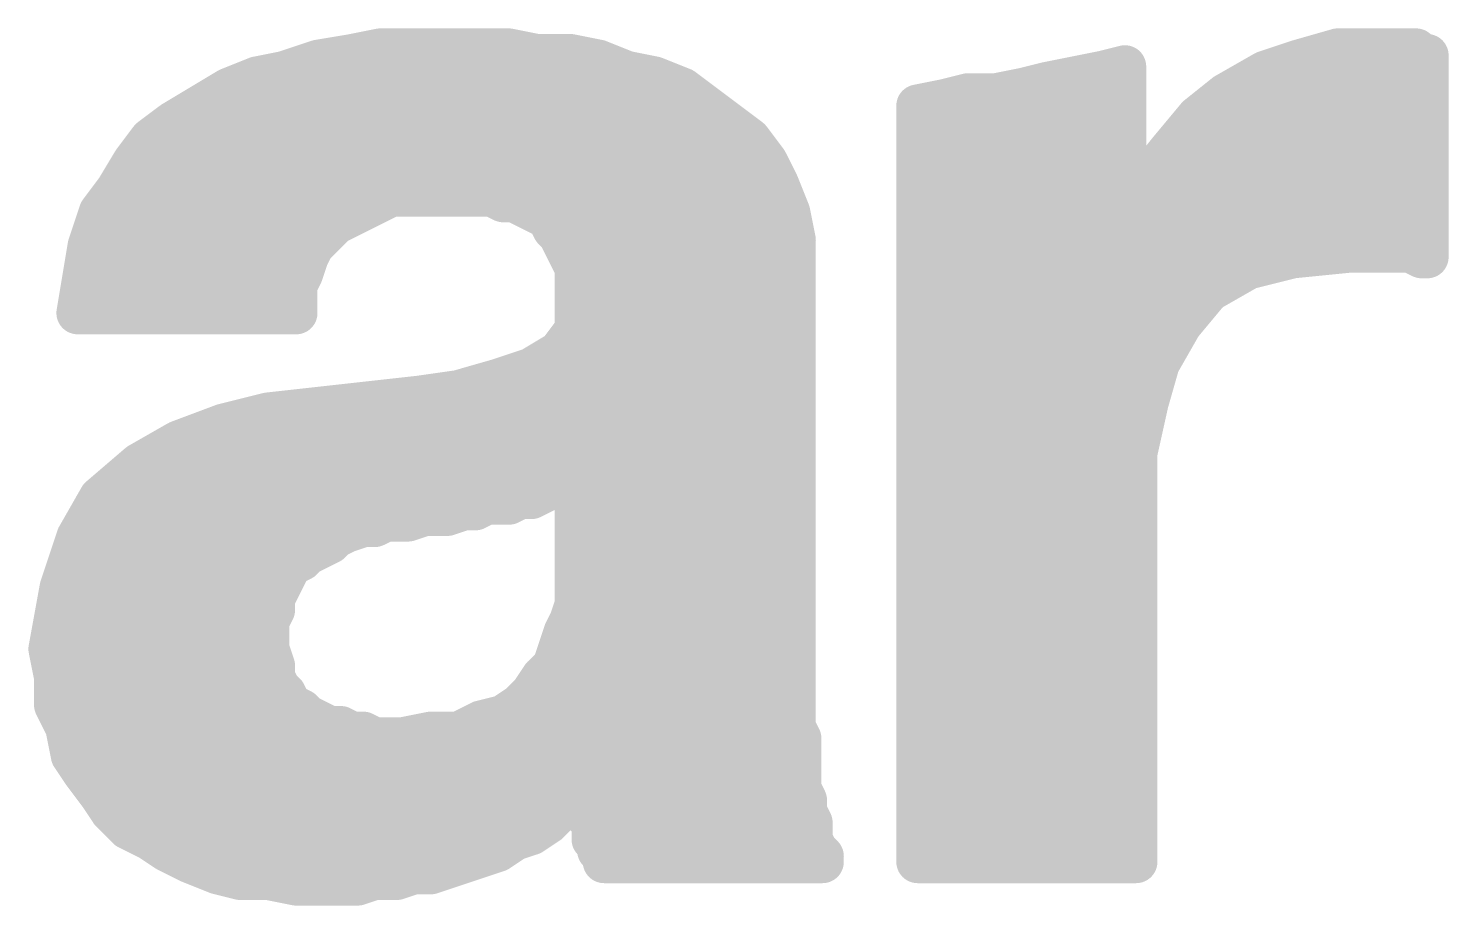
# Model space of a CAD drawing. Extents: x -31.8 to 54.9, y -28.5 to 33.1.
# Drawn here: x 10.143 to 12.679, y 27.786 to 29.352 of the extents above; entities that cross this region are included whole.
import ezdxf

# ---------------------------------------------------------------- set-up
doc = ezdxf.new("R2010")
doc.units = 0
doc.layers.add('21', color=41, linetype='CONTINUOUS')

msp = doc.modelspace()

# ---------------------------------------------------------------- linework, layer by layer
at = {"layer": '21', "const_width": 0.0762}
for points in [[(10.721, 29.304), (10.771, 29.314)], [(10.771, 29.314), (11.001, 29.314)], [(11.001, 29.314), (11.051, 29.304)], [(12.411, 29.294), (12.481, 29.314)], [(12.481, 29.314), (12.621, 29.314)], [(12.621, 29.314), (12.631, 29.304)], [(10.601, 29.274), (10.661, 29.294)], [(10.661, 29.294), (10.721, 29.304)], [(11.051, 29.304), (11.111, 29.304)], [(11.111, 29.304), (11.161, 29.294)], [(11.161, 29.294), (11.211, 29.274)], [(12.061, 29.274), (12.101, 29.284)], [(12.101, 29.284), (12.101, 29.014)], [(12.351, 29.274), (12.411, 29.294)], [(12.631, 29.304), (12.641, 29.304)], [(12.641, 29.304), (12.641, 28.944)], [(10.501, 29.244), (10.551, 29.264)], [(10.543, 29.2608), (11.269, 29.2608)], [(10.551, 29.264), (10.601, 29.274)], [(11.211, 29.274), (11.261, 29.264)], [(11.261, 29.264), (11.311, 29.244)], [(11.961, 29.254), (12.011, 29.264)], [(11.995, 29.2608), (12.101, 29.2608)], [(12.011, 29.264), (12.061, 29.274)], [(12.281, 29.234), (12.351, 29.274)], [(12.3279, 29.2608), (12.641, 29.2608)], [(10.451, 29.214), (10.501, 29.244)], [(11.311, 29.244), (11.351, 29.214)], [(11.781, 29.224), (11.821, 29.234)], [(11.821, 29.234), (11.871, 29.234)], [(11.871, 29.234), (11.921, 29.244)], [(11.921, 29.244), (11.961, 29.254)], [(12.231, 29.194), (12.281, 29.234)], [(10.401, 29.184), (10.451, 29.214)], [(11.351, 29.214), (11.391, 29.184)], [(11.731, 29.214), (11.781, 29.224)], [(11.731, 29.044), (11.731, 29.214)], [(10.361, 29.154), (10.401, 29.184)], [(10.402, 29.1846), (11.3902, 29.1846)], [(11.391, 29.184), (11.431, 29.154)], [(11.731, 29.1846), (12.101, 29.1846)], [(12.181, 29.134), (12.231, 29.194)], [(12.2232, 29.1846), (12.641, 29.1846)], [(10.331, 29.114), (10.361, 29.154)], [(11.431, 29.154), (11.461, 29.114)], [(12.141, 29.084), (12.181, 29.134)], [(10.301, 29.064), (10.331, 29.114)], [(10.3276, 29.1084), (11.4638, 29.1084)], [(11.461, 29.114), (11.481, 29.074)], [(11.731, 29.1084), (12.101, 29.1084)], [(12.1605, 29.1084), (12.641, 29.1084)], [(12.101, 29.014), (12.141, 29.084)], [(10.271, 29.024), (10.301, 29.064)], [(10.791, 29.054), (10.771, 29.044)], [(10.971, 29.054), (10.791, 29.054)], [(10.991, 29.044), (10.971, 29.054)], [(11.481, 29.074), (11.501, 29.024)], [(10.2772, 29.0322), (10.7474, 29.0322)], [(10.751, 29.034), (10.731, 29.024)], [(10.771, 29.044), (10.751, 29.034)], [(11.011, 29.044), (10.991, 29.044)], [(11.031, 29.034), (11.011, 29.044)], [(11.051, 29.024), (11.031, 29.034)], [(11.0346, 29.0322), (11.4977, 29.0322)], [(11.731, 27.864), (11.731, 29.044)], [(11.731, 29.0322), (12.101, 29.0322)], [(12.1114, 29.0322), (12.641, 29.0322)], [(10.251, 28.964), (10.271, 29.024)], [(10.691, 29.004), (10.681, 28.994)], [(10.711, 29.014), (10.691, 29.004)], [(10.731, 29.024), (10.711, 29.014)], [(11.071, 29.014), (11.051, 29.024)], [(11.081, 28.994), (11.071, 29.014)], [(11.501, 29.024), (11.511, 28.974)], [(10.681, 28.994), (10.661, 28.974)], [(11.091, 28.984), (11.081, 28.994)], [(11.101, 28.964), (11.091, 28.984)], [(10.241, 28.904), (10.251, 28.964)], [(10.2497, 28.956), (10.647, 28.956)], [(10.651, 28.964), (10.641, 28.944)], [(10.661, 28.974), (10.651, 28.964)], [(11.111, 28.944), (11.101, 28.964)], [(11.105, 28.956), (11.511, 28.956)], [(11.511, 28.974), (11.511, 28.104)], [(11.731, 28.956), (12.641, 28.956)], [(12.501, 28.954), (12.401, 28.944)], [(12.611, 28.954), (12.501, 28.954)], [(12.631, 28.944), (12.611, 28.954)], [(10.641, 28.944), (10.631, 28.914)], [(11.121, 28.924), (11.111, 28.944)], [(12.401, 28.944), (12.321, 28.924)], [(12.641, 28.944), (12.631, 28.944)], [(10.231, 28.844), (10.241, 28.904)], [(10.631, 28.914), (10.621, 28.894)], [(11.121, 28.814), (11.121, 28.924)], [(12.321, 28.924), (12.251, 28.884)], [(10.237, 28.8798), (10.621, 28.8798)], [(10.621, 28.894), (10.621, 28.844)], [(11.121, 28.8798), (11.511, 28.8798)], [(11.731, 28.8798), (12.2475, 28.8798)], [(12.251, 28.884), (12.201, 28.824)], [(10.621, 28.844), (10.231, 28.844)], [(11.091, 28.774), (11.121, 28.814)], [(11.1132, 28.8036), (11.511, 28.8036)], [(11.731, 28.8036), (12.1893, 28.8036)], [(12.201, 28.824), (12.161, 28.754)], [(11.041, 28.744), (11.091, 28.774)], [(12.161, 28.754), (12.141, 28.684)], [(10.911, 28.704), (10.981, 28.724)], [(10.981, 28.724), (11.041, 28.744)], [(10.9912, 28.7274), (11.511, 28.7274)], [(11.731, 28.7274), (12.1534, 28.7274)], [(10.841, 28.694), (10.911, 28.704)], [(10.911, 28.704), (10.961, 28.504)], [(10.961, 28.504), (10.911, 28.704)], [(10.571, 28.664), (10.661, 28.674)], [(10.661, 28.674), (10.751, 28.684)], [(10.741, 28.464), (10.661, 28.674)], [(10.661, 28.674), (10.741, 28.464)], [(10.751, 28.684), (10.841, 28.694)], [(12.141, 28.684), (12.121, 28.594)], [(10.491, 28.644), (10.571, 28.664)], [(10.5198, 28.6512), (10.6697, 28.6512)], [(10.6697, 28.6512), (10.9242, 28.6512)], [(10.9242, 28.6512), (11.511, 28.6512)], [(11.731, 28.6512), (12.1337, 28.6512)], [(10.411, 28.614), (10.491, 28.644)], [(10.341, 28.574), (10.411, 28.614)], [(10.271, 28.514), (10.341, 28.574)], [(10.3428, 28.575), (10.6987, 28.575)], [(10.6987, 28.575), (10.9433, 28.575)], [(10.9433, 28.575), (11.511, 28.575)], [(11.731, 28.575), (12.121, 28.575)], [(12.121, 28.594), (12.121, 27.864)], [(11.121, 28.554), (11.111, 28.544)], [(11.121, 28.324), (11.121, 28.554)], [(11.061, 28.524), (11.041, 28.514)], [(11.081, 28.534), (11.061, 28.524)], [(11.101, 28.534), (11.081, 28.534)], [(11.111, 28.544), (11.101, 28.534)], [(10.231, 28.444), (10.271, 28.514)], [(10.2623, 28.4988), (10.7277, 28.4988)], [(10.7277, 28.4988), (10.9506, 28.4988)], [(10.961, 28.504), (10.941, 28.494)], [(11.001, 28.504), (10.961, 28.504)], [(11.021, 28.514), (11.001, 28.504)], [(11.041, 28.514), (11.021, 28.514)], [(11.121, 28.4988), (11.511, 28.4988)], [(11.731, 28.4988), (12.121, 28.4988)], [(10.781, 28.474), (10.761, 28.464)], [(10.821, 28.474), (10.781, 28.474)], [(10.851, 28.484), (10.821, 28.474)], [(10.891, 28.484), (10.851, 28.484)], [(10.921, 28.494), (10.891, 28.484)], [(10.941, 28.494), (10.921, 28.494)], [(10.711, 28.454), (10.691, 28.444)], [(10.741, 28.464), (10.711, 28.454)], [(10.761, 28.464), (10.741, 28.464)], [(10.201, 28.354), (10.231, 28.444)], [(10.2239, 28.4226), (10.6582, 28.4226)], [(10.661, 28.424), (10.641, 28.414)], [(10.681, 28.434), (10.661, 28.424)], [(10.691, 28.444), (10.681, 28.434)], [(11.121, 28.4226), (11.511, 28.4226)], [(11.731, 28.4226), (12.121, 28.4226)], [(10.611, 28.394), (10.601, 28.374)], [(10.631, 28.404), (10.611, 28.394)], [(10.641, 28.414), (10.631, 28.404)], [(10.601, 28.374), (10.591, 28.354)], [(10.181, 28.244), (10.201, 28.354)], [(10.1996, 28.3464), (10.5872, 28.3464)], [(10.591, 28.354), (10.581, 28.334)], [(11.121, 28.3464), (11.511, 28.3464)], [(11.731, 28.3464), (12.121, 28.3464)], [(10.581, 28.334), (10.581, 28.314)], [(11.111, 28.294), (11.121, 28.324)], [(10.581, 28.314), (10.571, 28.294)], [(10.571, 28.294), (10.571, 28.244)], [(11.101, 28.274), (11.111, 28.294)], [(10.1858, 28.2702), (10.571, 28.2702)], [(11.091, 28.244), (11.101, 28.274)], [(11.0997, 28.2702), (11.511, 28.2702)], [(11.731, 28.2702), (12.121, 28.2702)], [(10.191, 28.194), (10.181, 28.244)], [(10.571, 28.244), (10.581, 28.214)], [(11.081, 28.214), (11.091, 28.244)], [(10.191, 28.144), (10.191, 28.194)], [(10.191, 28.194), (10.581, 28.194)], [(10.581, 28.214), (10.581, 28.194)], [(10.581, 28.194), (10.591, 28.174)], [(11.041, 28.164), (11.061, 28.194)], [(11.061, 28.194), (11.081, 28.214)], [(11.061, 28.194), (11.511, 28.194)], [(11.731, 28.194), (12.121, 28.194)], [(10.591, 28.174), (10.601, 28.164)], [(10.211, 28.104), (10.191, 28.144)], [(10.601, 28.164), (10.611, 28.144)], [(10.611, 28.144), (10.631, 28.134)], [(10.991, 28.124), (11.021, 28.144)], [(11.021, 28.144), (11.041, 28.164)], [(10.2041, 28.1178), (10.6534, 28.1178)], [(10.631, 28.134), (10.641, 28.124)], [(10.641, 28.124), (10.661, 28.114)], [(10.951, 28.114), (10.991, 28.124)], [(10.9662, 28.1178), (11.511, 28.1178)], [(11.731, 28.1178), (12.121, 28.1178)], [(10.221, 28.054), (10.211, 28.104)], [(10.661, 28.114), (10.681, 28.104)], [(10.681, 28.104), (10.701, 28.104)], [(10.701, 28.104), (10.721, 28.094)], [(10.721, 28.094), (10.741, 28.094)], [(10.741, 28.094), (10.761, 28.084)], [(10.811, 28.084), (10.861, 28.094)], [(10.861, 28.094), (10.911, 28.094)], [(10.911, 28.094), (10.951, 28.114)], [(11.511, 28.104), (11.521, 28.084)], [(10.761, 28.084), (10.811, 28.084)], [(11.521, 28.084), (11.521, 27.994)], [(10.241, 28.024), (10.221, 28.054)], [(10.2293, 28.0416), (11.521, 28.0416)], [(11.731, 28.0416), (12.121, 28.0416)], [(10.271, 27.984), (10.241, 28.024)], [(11.141, 28.004), (11.121, 27.974)], [(11.141, 27.944), (11.141, 28.004)], [(11.521, 27.994), (11.531, 27.974)], [(10.291, 27.954), (10.271, 27.984)], [(10.2834, 27.9654), (11.1081, 27.9654)], [(11.121, 27.974), (11.091, 27.954)], [(11.141, 27.9654), (11.531, 27.9654)], [(11.531, 27.974), (11.531, 27.954)], [(11.731, 27.9654), (12.121, 27.9654)], [(10.321, 27.924), (10.291, 27.954)], [(11.091, 27.954), (11.071, 27.934)], [(11.151, 27.934), (11.141, 27.944)], [(11.531, 27.954), (11.541, 27.934)], [(10.361, 27.904), (10.321, 27.924)], [(11.041, 27.914), (11.011, 27.904)], [(11.071, 27.934), (11.041, 27.914)], [(11.151, 27.904), (11.151, 27.934)], [(11.541, 27.934), (11.541, 27.904)], [(10.391, 27.884), (10.361, 27.904)], [(10.3832, 27.8892), (10.9888, 27.8892)], [(11.011, 27.904), (10.981, 27.884)], [(11.161, 27.894), (11.151, 27.904)], [(11.161, 27.884), (11.161, 27.894)], [(11.161, 27.8892), (11.5484, 27.8892)], [(11.541, 27.904), (11.551, 27.884)], [(11.731, 27.8892), (12.121, 27.8892)], [(10.431, 27.864), (10.391, 27.884)], [(10.481, 27.844), (10.431, 27.864)], [(10.921, 27.864), (10.891, 27.854)], [(10.951, 27.874), (10.921, 27.864)], [(10.981, 27.884), (10.951, 27.874)], [(11.171, 27.874), (11.161, 27.884)], [(11.171, 27.864), (11.171, 27.874)], [(11.561, 27.864), (11.171, 27.864)], [(11.551, 27.884), (11.561, 27.874)], [(11.561, 27.874), (11.561, 27.864)], [(12.121, 27.864), (11.731, 27.864)], [(10.521, 27.834), (10.481, 27.844)], [(10.831, 27.844), (10.801, 27.834)], [(10.861, 27.844), (10.831, 27.844)], [(10.891, 27.854), (10.861, 27.844)], [(10.571, 27.834), (10.521, 27.834)], [(10.621, 27.824), (10.571, 27.834)], [(10.731, 27.824), (10.621, 27.824)], [(10.761, 27.834), (10.731, 27.824)], [(10.801, 27.834), (10.761, 27.834)]]:
    msp.add_lwpolyline(points, dxfattribs=at)
at = {"layer": '21', "const_width": 0.0381}
for points in [[(10.771, 29.3331, 1), (10.771, 29.295)], [(10.7747, 29.2953, 1), (10.7673, 29.3327)], [(11.0047, 29.3327, 1), (10.9973, 29.2953)], [(11.001, 29.295, 1), (11.001, 29.3331)], [(12.481, 29.3331, 1), (12.481, 29.295)], [(12.4862, 29.2957, 1), (12.4758, 29.3323)], [(12.6345, 29.3275, 1), (12.6075, 29.3005)], [(12.621, 29.295, 1), (12.621, 29.3331)], [(10.6579, 29.3128, 1), (10.6641, 29.2752)], [(10.667, 29.2759, 1), (10.655, 29.3121)], [(10.7173, 29.3227, 1), (10.7247, 29.2853)], [(10.7241, 29.2852, 1), (10.7179, 29.3228)], [(11.051, 29.3231, 1), (11.051, 29.285)], [(11.0473, 29.2853, 1), (11.0547, 29.3227)], [(11.1147, 29.3227, 1), (11.1073, 29.2853)], [(11.111, 29.285, 1), (11.111, 29.3231)], [(11.1681, 29.3117, 1), (11.1539, 29.2763)], [(11.1573, 29.2753, 1), (11.1647, 29.3127)], [(12.1201, 29.284, 1), (12.082, 29.284)], [(12.1056, 29.2655, 1), (12.0964, 29.3025)], [(12.4058, 29.3123, 1), (12.4162, 29.2757)], [(12.417, 29.2759, 1), (12.405, 29.3121)], [(12.631, 29.3231, 1), (12.631, 29.285)], [(12.6175, 29.2905, 1), (12.6445, 29.3175)], [(12.6601, 29.304, 1), (12.622, 29.304)], [(12.641, 29.285, 1), (12.641, 29.3231)], [(10.543, 29.2798, 1), (10.543, 29.2417)], [(10.5473, 29.2827, 1), (10.5547, 29.2453)], [(10.5581, 29.2463, 1), (10.5439, 29.2817)], [(10.595, 29.2921, 1), (10.607, 29.2559)], [(10.6047, 29.2553, 1), (10.5973, 29.2927)], [(11.2147, 29.2927, 1), (11.2073, 29.2553)], [(11.2039, 29.2563, 1), (11.2181, 29.2917)], [(11.2681, 29.2817, 1), (11.2539, 29.2463)], [(11.2573, 29.2453, 1), (11.2647, 29.2827)], [(11.269, 29.2417, 1), (11.269, 29.2798)], [(11.995, 29.2798, 1), (11.995, 29.2417)], [(12.0073, 29.2827, 1), (12.0147, 29.2453)], [(12.0147, 29.2453, 1), (12.0073, 29.2827)], [(12.0564, 29.2925, 1), (12.0656, 29.2555)], [(12.0647, 29.2553, 1), (12.0573, 29.2927)], [(12.101, 29.2417, 1), (12.101, 29.2798)], [(12.3279, 29.2798, 1), (12.3279, 29.2417)], [(12.345, 29.2921, 1), (12.357, 29.2559)], [(12.3605, 29.2575, 1), (12.3415, 29.2905)], [(12.641, 29.2417, 1), (12.641, 29.2798)], [(10.4939, 29.2617, 1), (10.5081, 29.2263)], [(10.5108, 29.2277, 1), (10.4912, 29.2603)], [(11.3224, 29.2592, 1), (11.2996, 29.2288)], [(11.3039, 29.2263, 1), (11.3181, 29.2617)], [(11.821, 29.2531, 1), (11.821, 29.215)], [(11.8256, 29.2155, 1), (11.8164, 29.2525)], [(11.8673, 29.2527, 1), (11.8747, 29.2153)], [(11.871, 29.215, 1), (11.871, 29.2531)], [(11.9164, 29.2625, 1), (11.9256, 29.2255)], [(11.9247, 29.2253, 1), (11.9173, 29.2627)], [(11.9573, 29.2727, 1), (11.9647, 29.2353)], [(11.9656, 29.2355, 1), (11.9564, 29.2725)], [(12.2715, 29.2505, 1), (12.2905, 29.2175)], [(12.2929, 29.2191, 1), (12.2691, 29.2489)], [(10.4412, 29.2303, 1), (10.4608, 29.1977)], [(10.4608, 29.1977, 1), (10.4412, 29.2303)], [(11.3624, 29.2292, 1), (11.3396, 29.1988)], [(11.3396, 29.1988, 1), (11.3624, 29.2292)], [(11.75, 29.214, 1), (11.7119, 29.214)], [(11.7273, 29.2327, 1), (11.7347, 29.1953)], [(11.7764, 29.2425, 1), (11.7856, 29.2055)], [(11.7847, 29.2053, 1), (11.7773, 29.2427)], [(10.3912, 29.2003, 1), (10.4108, 29.1677)], [(10.402, 29.2036, 1), (10.402, 29.1655)], [(10.4124, 29.1688, 1), (10.3896, 29.1992)], [(11.4024, 29.1992, 1), (11.3796, 29.1688)], [(11.3796, 29.1688, 1), (11.4024, 29.1992)], [(11.3902, 29.1655, 1), (11.3902, 29.2036)], [(11.731, 29.2036, 1), (11.731, 29.1655)], [(12.101, 29.1655, 1), (12.101, 29.2036)], [(12.2232, 29.2036, 1), (12.2232, 29.1655)], [(12.2191, 29.2089, 1), (12.2429, 29.1791)], [(12.2456, 29.1818, 1), (12.2164, 29.2062)], [(12.641, 29.1655, 1), (12.641, 29.2036)], [(10.3496, 29.1692, 1), (10.3724, 29.1388)], [(10.3762, 29.1426, 1), (10.3458, 29.1654)], [(11.4462, 29.1654, 1), (11.4158, 29.1426)], [(11.4196, 29.1388, 1), (11.4424, 29.1692)], [(12.1959, 29.1221, 1), (12.1661, 29.1459)], [(10.3276, 29.1275, 1), (10.3276, 29.0894)], [(10.3158, 29.1254, 1), (10.3462, 29.1026)], [(10.3473, 29.1042, 1), (10.3147, 29.1238)], [(11.478, 29.1225, 1), (11.444, 29.1055)], [(11.4458, 29.1026, 1), (11.4762, 29.1254)], [(11.4638, 29.0894, 1), (11.4638, 29.1275)], [(11.731, 29.1275, 1), (11.731, 29.0894)], [(12.101, 29.0894, 1), (12.101, 29.1275)], [(12.1605, 29.1275, 1), (12.1605, 29.0894)], [(12.1664, 29.1462, 1), (12.1956, 29.1218)], [(12.641, 29.0894, 1), (12.641, 29.1275)], [(12.1575, 29.0745, 1), (12.1245, 29.0935)], [(10.2847, 29.0738, 1), (10.3173, 29.0542)], [(10.3162, 29.0526, 1), (10.2858, 29.0754)], [(10.791, 29.0731, 1), (10.791, 29.035)], [(10.7995, 29.037, 1), (10.7825, 29.071)], [(10.9795, 29.071, 1), (10.9625, 29.037)], [(10.971, 29.035, 1), (10.971, 29.0731)], [(11.4987, 29.0811, 1), (11.4633, 29.0669)], [(11.464, 29.0655, 1), (11.498, 29.0825)], [(12.1261, 29.0959, 1), (12.1559, 29.0721)], [(10.2772, 29.0513, 1), (10.2772, 29.0132)], [(10.7425, 29.051, 1), (10.7595, 29.017)], [(10.7595, 29.017, 1), (10.7425, 29.051)], [(10.7474, 29.0132, 1), (10.7474, 29.0513)], [(10.7625, 29.061, 1), (10.7795, 29.027)], [(10.7795, 29.027, 1), (10.7625, 29.061)], [(10.991, 29.0631, 1), (10.991, 29.025)], [(10.9825, 29.027, 1), (10.9995, 29.061)], [(11.0195, 29.061, 1), (11.0025, 29.027)], [(11.011, 29.025, 1), (11.011, 29.0631)], [(11.0395, 29.051, 1), (11.0225, 29.017)], [(11.0346, 29.0513, 1), (11.0346, 29.0132)], [(11.0225, 29.017, 1), (11.0395, 29.051)], [(11.4977, 29.0132, 1), (11.4977, 29.0513)], [(11.75, 29.044, 1), (11.7119, 29.044)], [(11.731, 29.0513, 1), (11.731, 29.0132)], [(12.1114, 29.0513, 1), (12.1114, 29.0132)], [(12.101, 29.0132, 1), (12.101, 29.0513)], [(12.641, 29.0132, 1), (12.641, 29.0513)], [(10.2558, 29.0354, 1), (10.2862, 29.0126)], [(10.2891, 29.018, 1), (10.2529, 29.03)], [(10.7045, 28.9905, 1), (10.6775, 29.0175)], [(10.7025, 29.031, 1), (10.7195, 28.997)], [(10.7195, 28.997, 1), (10.7025, 29.031)], [(10.7225, 29.041, 1), (10.7395, 29.007)], [(10.7395, 29.007, 1), (10.7225, 29.041)], [(11.0595, 29.041, 1), (11.0425, 29.007)], [(11.0425, 29.007, 1), (11.0595, 29.041)], [(11.088, 29.0225, 1), (11.054, 29.0055)], [(11.0625, 28.997, 1), (11.0795, 29.031)], [(11.5197, 29.0277, 1), (11.4823, 29.0203)], [(11.4833, 29.0169, 1), (11.5187, 29.0311)], [(11.7119, 29.044, 1), (11.75, 29.044)], [(12.0845, 29.0235, 1), (12.1175, 29.0045)], [(10.6675, 29.0075, 1), (10.6945, 28.9805)], [(10.6945, 28.9805, 1), (10.6675, 29.0075)], [(10.6825, 29.021, 1), (10.6995, 28.987)], [(11.0945, 29.0075, 1), (11.0675, 28.9805)], [(11.064, 28.9855, 1), (11.098, 29.0025)], [(11.108, 28.9925, 1), (11.074, 28.9755)], [(11.0775, 28.9705, 1), (11.1045, 28.9975)], [(12.082, 29.014, 1), (12.1201, 29.014)], [(10.2497, 28.9751, 1), (10.2497, 28.937)], [(10.2698, 28.9609, 1), (10.2322, 28.9671)], [(10.6375, 28.9775, 1), (10.6645, 28.9505)], [(10.668, 28.9555, 1), (10.634, 28.9725)], [(10.6475, 28.9875, 1), (10.6745, 28.9605)], [(10.647, 28.937, 1), (10.647, 28.9751)], [(10.6745, 28.9605, 1), (10.6475, 28.9875)], [(11.118, 28.9725, 1), (11.084, 28.9555)], [(11.084, 28.9555, 1), (11.118, 28.9725)], [(11.105, 28.9751, 1), (11.105, 28.937)], [(11.5301, 28.974, 1), (11.492, 28.974)], [(11.4923, 28.9703, 1), (11.5297, 28.9777)], [(11.511, 28.937, 1), (11.511, 28.9751)], [(11.731, 28.9751, 1), (11.731, 28.937)], [(12.501, 28.9731, 1), (12.501, 28.935)], [(12.5029, 28.935, 1), (12.4991, 28.973)], [(12.6195, 28.971, 1), (12.6025, 28.937)], [(12.611, 28.935, 1), (12.611, 28.9731)], [(12.641, 28.937, 1), (12.641, 28.9751)], [(10.2329, 28.97, 1), (10.2691, 28.958)], [(10.624, 28.9525, 1), (10.658, 28.9355)], [(10.6591, 28.938, 1), (10.6229, 28.95)], [(11.128, 28.9525, 1), (11.094, 28.9355)], [(11.094, 28.9355, 1), (11.128, 28.9525)], [(12.3991, 28.963, 1), (12.4029, 28.925)], [(12.4056, 28.9255, 1), (12.3964, 28.9625)], [(12.631, 28.9631, 1), (12.631, 28.925)], [(12.6225, 28.927, 1), (12.6395, 28.961)], [(12.641, 28.925, 1), (12.641, 28.9631)], [(10.2598, 28.9009, 1), (10.2222, 28.9071)], [(10.6129, 28.92, 1), (10.6491, 28.908)], [(10.648, 28.9055, 1), (10.614, 28.9225)], [(11.1401, 28.924, 1), (11.102, 28.924)], [(11.104, 28.9155, 1), (11.138, 28.9325)], [(12.3164, 28.9425, 1), (12.3256, 28.9055)], [(12.3305, 28.9075, 1), (12.3115, 28.9405)], [(12.622, 28.944, 1), (12.6601, 28.944)], [(10.237, 28.8989, 1), (10.237, 28.8608)], [(10.2222, 28.9071, 1), (10.2598, 28.9009)], [(10.604, 28.9025, 1), (10.638, 28.8855)], [(10.6401, 28.894, 1), (10.602, 28.894)], [(10.621, 28.8608, 1), (10.621, 28.8989)], [(11.121, 28.8989, 1), (11.121, 28.8608)], [(11.511, 28.8608, 1), (11.511, 28.8989)], [(11.731, 28.8989, 1), (11.731, 28.8608)], [(12.2415, 28.9005, 1), (12.2605, 28.8675)], [(12.2656, 28.8718, 1), (12.2364, 28.8962)], [(12.2475, 28.8608, 1), (12.2475, 28.8989)], [(10.231, 28.8631, 1), (10.231, 28.825)], [(10.2122, 28.8471, 1), (10.2498, 28.8409)], [(10.602, 28.844, 1), (10.6401, 28.844)], [(10.621, 28.825, 1), (10.621, 28.8631)], [(11.1132, 28.8227, 1), (11.1132, 28.7846)], [(11.1362, 28.8026, 1), (11.1058, 28.8254)], [(11.511, 28.7846, 1), (11.511, 28.8227)], [(11.731, 28.8227, 1), (11.731, 28.7846)], [(12.1864, 28.8362, 1), (12.2156, 28.8118)], [(12.2175, 28.8145, 1), (12.1845, 28.8335)], [(12.1893, 28.7846, 1), (12.1893, 28.8227)], [(11.1008, 28.7577, 1), (11.0812, 28.7903)], [(11.102, 28.814, 1), (11.1401, 28.814)], [(11.0758, 28.7854, 1), (11.1062, 28.7626)], [(12.1793, 28.7488, 1), (12.1427, 28.7592)], [(10.9912, 28.7465, 1), (10.9912, 28.7084)], [(10.9862, 28.7057, 1), (10.9758, 28.7423)], [(11.0312, 28.7603, 1), (11.0508, 28.7277)], [(11.047, 28.7259, 1), (11.035, 28.7621)], [(11.511, 28.7084, 1), (11.511, 28.7465)], [(11.731, 28.7465, 1), (11.731, 28.7084)], [(12.1445, 28.7635, 1), (12.1775, 28.7445)], [(12.1534, 28.7084, 1), (12.1534, 28.7465)], [(10.9295, 28.7086, 1), (10.8925, 28.6994)], [(10.9295, 28.7086, 1), (10.8925, 28.6994)], [(10.9058, 28.7223, 1), (10.9162, 28.6857)], [(10.9137, 28.6851, 1), (10.9083, 28.7229)], [(10.975, 28.7421, 1), (10.987, 28.7059)], [(10.6788, 28.6808, 1), (10.6432, 28.6672)], [(10.6788, 28.6808, 1), (10.6432, 28.6672)], [(10.6589, 28.6929, 1), (10.6631, 28.6551)], [(10.6631, 28.6551, 1), (10.6589, 28.6929)], [(10.7489, 28.7029, 1), (10.7531, 28.6651)], [(10.7531, 28.6651, 1), (10.7489, 28.7029)], [(10.8383, 28.7129, 1), (10.8437, 28.6751)], [(10.8431, 28.6751, 1), (10.8389, 28.7129)], [(12.1596, 28.6799, 1), (12.1224, 28.6881)], [(10.5198, 28.6703, 1), (10.5198, 28.6322)], [(10.5689, 28.6829, 1), (10.5731, 28.6451)], [(10.5756, 28.6455, 1), (10.5664, 28.6825)], [(10.6697, 28.6703, 1), (10.6697, 28.6322)], [(10.6697, 28.6322, 1), (10.6697, 28.6703)], [(10.9242, 28.6703, 1), (10.9242, 28.6322)], [(10.9242, 28.6322, 1), (10.9242, 28.6703)], [(11.511, 28.6322, 1), (11.511, 28.6703)], [(11.731, 28.6703, 1), (11.731, 28.6322)], [(12.1227, 28.6892, 1), (12.1593, 28.6788)], [(12.1337, 28.6322, 1), (12.1337, 28.6703)], [(10.4864, 28.6625, 1), (10.4956, 28.6255)], [(10.4977, 28.6262, 1), (10.4843, 28.6618)], [(10.4043, 28.6318, 1), (10.4177, 28.5962)], [(10.4205, 28.5975, 1), (10.4015, 28.6305)], [(10.3315, 28.5905, 1), (10.3505, 28.5575)], [(10.3428, 28.5941, 1), (10.3428, 28.556)], [(10.3534, 28.5595, 1), (10.3286, 28.5885)], [(10.6987, 28.5941, 1), (10.6987, 28.556)], [(10.6987, 28.556, 1), (10.6987, 28.5941)], [(10.9433, 28.5941, 1), (10.9433, 28.556)], [(10.9433, 28.556, 1), (10.9433, 28.5941)], [(11.511, 28.556, 1), (11.511, 28.5941)], [(11.731, 28.5941, 1), (11.731, 28.556)], [(12.1024, 28.5981, 1), (12.1396, 28.5899)], [(12.1401, 28.594, 1), (12.102, 28.594)], [(12.121, 28.556, 1), (12.121, 28.5941)], [(11.1401, 28.554, 1), (11.102, 28.554)], [(11.1345, 28.5405, 1), (11.1075, 28.5675)], [(11.0525, 28.541, 1), (11.0695, 28.507)], [(11.0695, 28.507, 1), (11.0525, 28.541)], [(11.081, 28.5531, 1), (11.081, 28.515)], [(11.0895, 28.517, 1), (11.0725, 28.551)], [(11.0875, 28.5475, 1), (11.1145, 28.5205)], [(11.0975, 28.5575, 1), (11.1245, 28.5305)], [(11.1245, 28.5305, 1), (11.0975, 28.5575)], [(11.101, 28.515, 1), (11.101, 28.5531)], [(10.2623, 28.5179, 1), (10.2623, 28.4798)], [(10.2586, 28.5285, 1), (10.2834, 28.4995)], [(10.2875, 28.5045, 1), (10.2545, 28.5235)], [(10.7277, 28.5179, 1), (10.7277, 28.4798)], [(10.7277, 28.4798, 1), (10.7277, 28.5179)], [(10.961, 28.5231, 1), (10.961, 28.485)], [(10.9506, 28.4798, 1), (10.9506, 28.5179)], [(10.9695, 28.487, 1), (10.9525, 28.521)], [(10.9925, 28.521, 1), (11.0095, 28.487)], [(11.001, 28.485, 1), (11.001, 28.5231)], [(11.021, 28.5331, 1), (11.021, 28.495)], [(11.0295, 28.497, 1), (11.0125, 28.531)], [(11.0325, 28.531, 1), (11.0495, 28.497)], [(11.041, 28.495, 1), (11.041, 28.5331)], [(11.121, 28.5179, 1), (11.121, 28.4798)], [(11.511, 28.4798, 1), (11.511, 28.5179)], [(11.731, 28.5179, 1), (11.731, 28.4798)], [(12.121, 28.4798, 1), (12.121, 28.5179)], [(10.781, 28.4931, 1), (10.781, 28.455)], [(10.7895, 28.457, 1), (10.7725, 28.491)], [(10.815, 28.4921, 1), (10.827, 28.4559)], [(10.821, 28.455, 1), (10.821, 28.4931)], [(10.851, 28.5031, 1), (10.851, 28.465)], [(10.857, 28.4659, 1), (10.845, 28.5021)], [(10.885, 28.5021, 1), (10.897, 28.4659)], [(10.891, 28.465, 1), (10.891, 28.5031)], [(10.921, 28.513, 1), (10.921, 28.4749)], [(10.927, 28.4759, 1), (10.915, 28.5121)], [(10.9325, 28.511, 1), (10.9495, 28.477)], [(10.941, 28.4749, 1), (10.941, 28.513)], [(10.9425, 28.4994, 1), (10.9795, 28.5086)], [(10.9425, 28.4994, 1), (10.9795, 28.5086)], [(10.705, 28.4721, 1), (10.717, 28.4359)], [(10.7195, 28.437, 1), (10.7025, 28.471)], [(10.741, 28.4831, 1), (10.741, 28.445)], [(10.7232, 28.4572, 1), (10.7588, 28.4708)], [(10.7232, 28.4572, 1), (10.7588, 28.4708)], [(10.747, 28.4459, 1), (10.735, 28.4821)], [(10.7525, 28.481, 1), (10.7695, 28.447)], [(10.761, 28.445, 1), (10.761, 28.4831)], [(10.2239, 28.4417, 1), (10.2239, 28.4036)], [(10.2145, 28.4535, 1), (10.2475, 28.4345)], [(10.2491, 28.438, 1), (10.2129, 28.45)], [(10.6525, 28.441, 1), (10.6695, 28.407)], [(10.6695, 28.407, 1), (10.6525, 28.441)], [(10.6582, 28.4036, 1), (10.6582, 28.4417)], [(10.6675, 28.4475, 1), (10.6945, 28.4205)], [(10.6825, 28.461, 1), (10.6995, 28.427)], [(10.6895, 28.417, 1), (10.6725, 28.451)], [(10.7045, 28.4305, 1), (10.6775, 28.4575)], [(11.121, 28.4417, 1), (11.121, 28.4036)], [(11.511, 28.4036, 1), (11.511, 28.4417)], [(11.731, 28.4417, 1), (11.731, 28.4036)], [(12.121, 28.4036, 1), (12.121, 28.4417)], [(10.628, 28.3855, 1), (10.594, 28.4025)], [(10.6175, 28.4175, 1), (10.6445, 28.3905)], [(10.6325, 28.431, 1), (10.6495, 28.397)], [(10.6395, 28.387, 1), (10.6225, 28.421)], [(10.6545, 28.4005, 1), (10.6275, 28.4275)], [(10.618, 28.3655, 1), (10.584, 28.3825)], [(10.6025, 28.411, 1), (10.6195, 28.377)], [(10.1996, 28.3655, 1), (10.1996, 28.3274)], [(10.2197, 28.3506, 1), (10.1823, 28.3574)], [(10.574, 28.3625, 1), (10.608, 28.3455)], [(10.608, 28.3455, 1), (10.574, 28.3625)], [(10.584, 28.3825, 1), (10.618, 28.3655)], [(10.5872, 28.3274, 1), (10.5872, 28.3655)], [(11.121, 28.3655, 1), (11.121, 28.3274)], [(11.511, 28.3274, 1), (11.511, 28.3655)], [(11.731, 28.3655, 1), (11.731, 28.3274)], [(12.121, 28.3274, 1), (12.121, 28.3655)], [(10.1829, 28.36, 1), (10.2191, 28.348)], [(10.6001, 28.334, 1), (10.562, 28.334)], [(10.564, 28.3425, 1), (10.598, 28.3255)], [(11.1391, 28.318, 1), (11.1029, 28.33)], [(10.59, 28.294, 1), (10.5519, 28.294)], [(10.562, 28.314, 1), (10.6001, 28.314)], [(10.598, 28.3055, 1), (10.564, 28.3225)], [(11.128, 28.2855, 1), (11.094, 28.3025)], [(11.102, 28.324, 1), (11.1401, 28.324)], [(10.1858, 28.2893, 1), (10.1858, 28.2512)], [(10.554, 28.3025, 1), (10.588, 28.2855)], [(10.571, 28.2512, 1), (10.571, 28.2893)], [(11.0997, 28.2893, 1), (11.0997, 28.2512)], [(11.1191, 28.268, 1), (11.0829, 28.28)], [(11.0929, 28.3, 1), (11.1291, 28.288)], [(11.511, 28.2512, 1), (11.511, 28.2893)], [(11.731, 28.2893, 1), (11.731, 28.2512)], [(12.121, 28.2512, 1), (12.121, 28.2893)], [(10.1997, 28.2477, 1), (10.1623, 28.2403)], [(10.5891, 28.25, 1), (10.5529, 28.238)], [(11.1091, 28.238, 1), (11.0729, 28.25)], [(11.084, 28.2825, 1), (11.118, 28.2655)], [(10.1623, 28.2474, 1), (10.1997, 28.2406)], [(10.5519, 28.244, 1), (10.59, 28.244)], [(11.0729, 28.25, 1), (11.1091, 28.238)], [(10.191, 28.2131, 1), (10.191, 28.175)], [(10.2101, 28.194, 1), (10.172, 28.194)], [(10.6001, 28.214, 1), (10.562, 28.214)], [(10.598, 28.2025, 1), (10.564, 28.1855)], [(10.5629, 28.208, 1), (10.5991, 28.22)], [(10.581, 28.175, 1), (10.581, 28.2131)], [(11.061, 28.2131, 1), (11.061, 28.175)], [(11.0769, 28.1834, 1), (11.0451, 28.2046)], [(11.0629, 28.22, 1), (11.0991, 28.208)], [(11.0945, 28.2005, 1), (11.0675, 28.2275)], [(11.511, 28.175, 1), (11.511, 28.2131)], [(11.731, 28.2131, 1), (11.731, 28.175)], [(12.121, 28.175, 1), (12.121, 28.2131)], [(10.1723, 28.1903, 1), (10.2097, 28.1977)], [(10.562, 28.194, 1), (10.6001, 28.194)], [(10.6045, 28.1875, 1), (10.5775, 28.1605)], [(11.0475, 28.2075, 1), (11.0745, 28.1805)], [(10.208, 28.1525, 1), (10.174, 28.1355)], [(10.574, 28.1655, 1), (10.608, 28.1825)], [(10.618, 28.1725, 1), (10.584, 28.1555)], [(10.5875, 28.1505, 1), (10.6145, 28.1775)], [(10.6195, 28.161, 1), (10.6025, 28.127)], [(11.0316, 28.1281, 1), (11.0104, 28.1599)], [(11.0251, 28.1746, 1), (11.0569, 28.1534)], [(11.0545, 28.1505, 1), (11.0275, 28.1775)], [(10.172, 28.144, 1), (10.2101, 28.144)], [(10.2041, 28.1369, 1), (10.2041, 28.0988)], [(10.594, 28.1355, 1), (10.628, 28.1525)], [(10.6445, 28.1475, 1), (10.6175, 28.1205)], [(10.6495, 28.141, 1), (10.6325, 28.107)], [(10.6225, 28.117, 1), (10.6395, 28.151)], [(10.6275, 28.1105, 1), (10.6545, 28.1375)], [(10.6534, 28.0988, 1), (10.6534, 28.1369)], [(10.9662, 28.1369, 1), (10.9662, 28.0988)], [(10.9804, 28.1399, 1), (11.0016, 28.1081)], [(10.9956, 28.1055, 1), (10.9864, 28.1425)], [(11.0075, 28.1575, 1), (11.0345, 28.1305)], [(11.511, 28.0988, 1), (11.511, 28.1369)], [(11.731, 28.1369, 1), (11.731, 28.0988)], [(12.121, 28.0988, 1), (12.121, 28.1369)], [(10.2297, 28.1077, 1), (10.1923, 28.1003)], [(10.194, 28.0955, 1), (10.228, 28.1125)], [(10.6695, 28.131, 1), (10.6525, 28.097)], [(10.6525, 28.097, 1), (10.6695, 28.131)], [(10.681, 28.1231, 1), (10.681, 28.085)], [(10.6725, 28.087, 1), (10.6895, 28.121)], [(10.7095, 28.121, 1), (10.6925, 28.087)], [(10.701, 28.085, 1), (10.701, 28.1231)], [(10.721, 28.1131, 1), (10.721, 28.075)], [(10.7125, 28.077, 1), (10.7295, 28.111)], [(10.7495, 28.111, 1), (10.7325, 28.077)], [(10.741, 28.075, 1), (10.741, 28.1131)], [(10.861, 28.1131, 1), (10.861, 28.075)], [(10.8647, 28.0753, 1), (10.8573, 28.1127)], [(10.9025, 28.111, 1), (10.9195, 28.077)], [(10.911, 28.075, 1), (10.911, 28.1131)], [(10.9464, 28.1325, 1), (10.9556, 28.0955)], [(10.9595, 28.097, 1), (10.9425, 28.131)], [(11.528, 28.1125, 1), (11.494, 28.0955)], [(10.761, 28.103, 1), (10.761, 28.0649)], [(10.7525, 28.067, 1), (10.7695, 28.101)], [(10.8073, 28.1027, 1), (10.8147, 28.0653)], [(10.811, 28.0649, 1), (10.811, 28.103)], [(11.492, 28.104, 1), (11.5301, 28.104)], [(11.5401, 28.084, 1), (11.502, 28.084)], [(11.504, 28.0755, 1), (11.538, 28.0925)], [(10.2369, 28.0646, 1), (10.2051, 28.0434)], [(10.2023, 28.0503, 1), (10.2397, 28.0577)], [(10.2293, 28.0607, 1), (10.2293, 28.0226)], [(11.521, 28.0226, 1), (11.521, 28.0607)], [(11.731, 28.0607, 1), (11.731, 28.0226)], [(12.121, 28.0226, 1), (12.121, 28.0607)], [(10.2562, 28.0354, 1), (10.2258, 28.0126)], [(10.2251, 28.0134, 1), (10.2569, 28.0346)], [(11.1601, 28.004, 1), (11.122, 28.004)], [(11.1569, 27.9934, 1), (11.1251, 28.0146)], [(11.538, 28.0025, 1), (11.504, 27.9855)], [(10.2869, 27.9946, 1), (10.2551, 27.9734)], [(10.2558, 27.9726, 1), (10.2862, 27.9954)], [(10.2834, 27.9845, 1), (10.2834, 27.9464)], [(11.1051, 27.9846, 1), (11.1369, 27.9634)], [(11.1081, 27.9464, 1), (11.1081, 27.9845)], [(11.1316, 27.9581, 1), (11.1104, 27.9899)], [(11.141, 27.9845, 1), (11.141, 27.9464)], [(11.502, 27.994, 1), (11.5401, 27.994)], [(11.5501, 27.974, 1), (11.512, 27.974)], [(11.514, 27.9655, 1), (11.548, 27.9825)], [(11.531, 27.9464, 1), (11.531, 27.9845)], [(11.731, 27.9845, 1), (11.731, 27.9464)], [(12.121, 27.9464, 1), (12.121, 27.9845)], [(10.3045, 27.9675, 1), (10.2775, 27.9405)], [(10.2751, 27.9434, 1), (10.3069, 27.9646)], [(11.0804, 27.9699, 1), (11.1016, 27.9381)], [(11.1045, 27.9405, 1), (11.0775, 27.9675)], [(11.1545, 27.9575, 1), (11.1275, 27.9305)], [(11.548, 27.9625, 1), (11.514, 27.9455)], [(10.3295, 27.941, 1), (10.3125, 27.907)], [(10.3075, 27.9105, 1), (10.3345, 27.9375)], [(11.047, 27.8959, 1), (11.035, 27.9321)], [(11.0575, 27.9475, 1), (11.0845, 27.9205)], [(11.0816, 27.9181, 1), (11.0604, 27.9499)], [(11.122, 27.944, 1), (11.1601, 27.944)], [(11.17, 27.934, 1), (11.1319, 27.934)], [(11.1375, 27.9205, 1), (11.1645, 27.9475)], [(11.512, 27.954, 1), (11.5501, 27.954)], [(11.5601, 27.934, 1), (11.522, 27.934)], [(11.524, 27.9255, 1), (11.558, 27.9425)], [(10.3716, 27.9199, 1), (10.3504, 27.8881)], [(10.3525, 27.887, 1), (10.3695, 27.921)], [(10.3832, 27.9083, 1), (10.3832, 27.8702)], [(10.9888, 27.8702, 1), (10.9888, 27.9083)], [(11.005, 27.9221, 1), (11.017, 27.8859)], [(11.0216, 27.8881, 1), (11.0004, 27.9199)], [(11.0304, 27.9299, 1), (11.0516, 27.8981)], [(11.1645, 27.9175, 1), (11.1375, 27.8905)], [(11.1801, 27.894, 1), (11.142, 27.894)], [(11.161, 27.9083, 1), (11.161, 27.8702)], [(11.1475, 27.8805, 1), (11.1745, 27.9075)], [(11.558, 27.9125, 1), (11.524, 27.8955)], [(11.5484, 27.8702, 1), (11.5484, 27.9083)], [(11.731, 27.9083, 1), (11.731, 27.8702)], [(12.121, 27.8702, 1), (12.121, 27.9083)], [(10.3995, 27.901, 1), (10.3825, 27.867)], [(10.3804, 27.8681, 1), (10.4016, 27.8999)], [(10.4381, 27.8817, 1), (10.4239, 27.8463)], [(10.4225, 27.847, 1), (10.4395, 27.881)], [(10.915, 27.8821, 1), (10.927, 27.8459)], [(10.927, 27.8459, 1), (10.915, 27.8821)], [(10.945, 27.8921, 1), (10.957, 27.8559)], [(10.957, 27.8559, 1), (10.945, 27.8921)], [(10.9704, 27.8999, 1), (10.9916, 27.8681)], [(10.987, 27.8659, 1), (10.975, 27.9021)], [(11.1319, 27.904, 1), (11.17, 27.904)], [(11.1745, 27.8975, 1), (11.1475, 27.8705)], [(11.142, 27.884, 1), (11.1801, 27.884)], [(11.1901, 27.874, 1), (11.152, 27.874)], [(11.171, 27.8831, 1), (11.171, 27.845)], [(11.1575, 27.8605, 1), (11.1845, 27.8875)], [(11.522, 27.904, 1), (11.5601, 27.904)], [(11.5645, 27.8975, 1), (11.5375, 27.8705)], [(11.534, 27.8755, 1), (11.568, 27.8925)], [(11.58, 27.874, 1), (11.5419, 27.874)], [(11.5475, 27.8605, 1), (11.5745, 27.8875)], [(11.561, 27.845, 1), (11.561, 27.8831)], [(11.731, 27.8831, 1), (11.731, 27.845)], [(12.121, 27.845, 1), (12.121, 27.8831)], [(10.4856, 27.8625, 1), (10.4764, 27.8255)], [(10.4739, 27.8263, 1), (10.4881, 27.8617)], [(10.831, 27.8631, 1), (10.831, 27.825)], [(10.837, 27.8259, 1), (10.825, 27.8621)], [(10.855, 27.8621, 1), (10.867, 27.8259)], [(10.861, 27.825, 1), (10.861, 27.8631)], [(10.885, 27.8721, 1), (10.897, 27.8359)], [(10.897, 27.8359, 1), (10.885, 27.8721)], [(11.152, 27.864, 1), (11.1901, 27.864)], [(11.5419, 27.864, 1), (11.58, 27.864)], [(11.7119, 27.864, 1), (11.75, 27.864)], [(12.102, 27.864, 1), (12.1401, 27.864)], [(10.521, 27.853, 1), (10.521, 27.8149)], [(10.5164, 27.8155, 1), (10.5256, 27.8525)], [(10.5747, 27.8527, 1), (10.5673, 27.8153)], [(10.571, 27.8149, 1), (10.571, 27.853)], [(10.621, 27.8431, 1), (10.621, 27.805)], [(10.6173, 27.8053, 1), (10.6247, 27.8427)], [(10.725, 27.8421, 1), (10.737, 27.8059)], [(10.731, 27.805, 1), (10.731, 27.8431)], [(10.761, 27.853, 1), (10.761, 27.8149)], [(10.767, 27.8159, 1), (10.755, 27.8521)], [(10.795, 27.8521, 1), (10.807, 27.8159)], [(10.801, 27.8149, 1), (10.801, 27.853)]]:
    msp.add_lwpolyline(points, format="xyb", dxfattribs=at)

doc.saveas('drawing.dxf')
